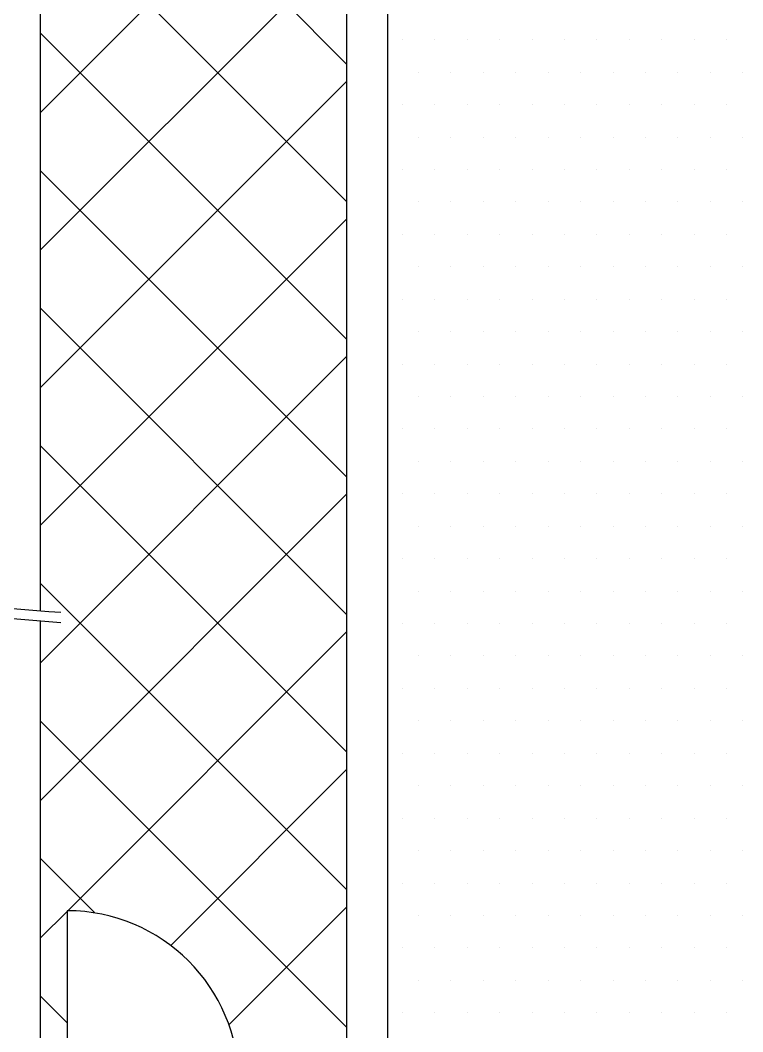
# Model space of a CAD drawing. Header units: millimetres. Extents: x 43168.9 to 43194.6, y -25545.1 to -25543.4.
# Drawn here: x 43178.7749 to 43178.8456, y -25544.041 to -25543.9419 of the extents above; entities that cross this region are included whole.
import ezdxf

# ---------------------------------------------------------------- set-up
doc = ezdxf.new("R2010")
doc.units = ezdxf.units.MM
doc.header["$LTSCALE"] = 200
for name, color, linetype in [('dograma_sgh', 43, 'Continuous'), ('duv_sgh', 4, 'Continuous'), ('gor-1_sgh', 232, 'Continuous'), ('gor-2_sgh', 161, 'Continuous'), ('tarama-zemin_sgh', 197, 'Continuous')]:
    doc.layers.add(name, color=color, linetype=linetype)

msp = doc.modelspace()

# ---------------------------------------------------------------- linework, layer by layer
at = {"layer": 'dograma_sgh', "color": 145}
msp.add_line((43178.7794790417, -25544.02911015457), (43178.7794790417, -25544.04591015457), dxfattribs=at)
msp.add_arc((43178.7794790417, -25544.04591015457), 0.0168, 0, 90, dxfattribs=at)
at = {"layer": 'duv_sgh'}
msp.add_line((43178.7768790417, -25544.04591015457), (43178.7768790417, -25544.0007441262), dxfattribs=at)
at = {"layer": 'gor-1_sgh'}
msp.add_line((43178.7768790417, -25543.9997441262), (43178.7768790417, -25543.80391939969), dxfattribs=at)
at = {"layer": 'gor-2_sgh'}
for p, q in [((43178.8068790417, -25544.04591015457), (43178.8068790417, -25543.90691015457)), ((43178.8108790417, -25544.04591015457), (43178.8108790417, -25543.91091015457))]:
    msp.add_line(p, q, dxfattribs=at)
for centre in [(43178.79292269972, -25543.79781500511), (43178.79292269972, -25543.79881500511)]:
    msp.add_arc(centre, 0.2025654681940388, 255.3468268704462, 266.0209539191659, dxfattribs=at)
at = {"layer": 'tarama-zemin_sgh'}
for p, q in [((43178.8068790417, -25543.94625177708), (43178.7768790417, -25543.91625177709)), ((43178.7768790417, -25543.95095366917), (43178.8068790417, -25543.92095366917)), ((43178.8068790417, -25543.95972216127), (43178.7768790417, -25543.92972216127)), ((43178.7768790417, -25543.96442405335), (43178.8068790417, -25543.93442405335)), ((43178.8068790417, -25543.97319254545), (43178.7768790417, -25543.94319254545)), ((43178.81229999903, -25543.94385000002), (43178.81229999903, -25543.94385000002)), ((43178.81547499903, -25543.94385000002), (43178.81547499903, -25543.94385000002)), ((43178.81864999903, -25543.94385000002), (43178.81864999903, -25543.94385000002)), ((43178.82182499902, -25543.94385000002), (43178.82182499902, -25543.94385000002)), ((43178.82499999903, -25543.94385000002), (43178.82499999903, -25543.94385000002)), ((43178.82817499903, -25543.94385000002), (43178.82817499903, -25543.94385000002)), ((43178.83134999903, -25543.94385000002), (43178.83134999903, -25543.94385000002)), ((43178.83452499902, -25543.94385000002), (43178.83452499902, -25543.94385000002)), ((43178.83769999903, -25543.94385000002), (43178.83769999903, -25543.94385000002)), ((43178.84087499903, -25543.94385000002), (43178.84087499903, -25543.94385000002)), ((43178.84404999902, -25543.94385000002), (43178.84404999902, -25543.94385000002)), ((43178.81388749903, -25543.94702500002), (43178.81388749903, -25543.94702500002)), ((43178.81706249902, -25543.94702500002), (43178.81706249902, -25543.94702500002)), ((43178.82023749903, -25543.94702500002), (43178.82023749903, -25543.94702500002)), ((43178.82341249903, -25543.94702500002), (43178.82341249903, -25543.94702500002)), ((43178.82658749902, -25543.94702500002), (43178.82658749902, -25543.94702500002)), ((43178.82976249903, -25543.94702500002), (43178.82976249903, -25543.94702500002)), ((43178.83293749903, -25543.94702500002), (43178.83293749903, -25543.94702500002)), ((43178.83611249903, -25543.94702500002), (43178.83611249903, -25543.94702500002)), ((43178.83928749902, -25543.94702500002), (43178.83928749902, -25543.94702500002)), ((43178.84246249903, -25543.94702500002), (43178.84246249903, -25543.94702500002)), ((43178.84563749903, -25543.94702500002), (43178.84563749903, -25543.94702500002)), ((43178.7768790417, -25543.97789443754), (43178.8068790417, -25543.94789443754)), ((43178.81229999903, -25543.95020000002), (43178.81229999903, -25543.95020000002)), ((43178.81547499903, -25543.95020000002), (43178.81547499903, -25543.95020000002)), ((43178.81864999903, -25543.95020000002), (43178.81864999903, -25543.95020000002)), ((43178.82182499902, -25543.95020000002), (43178.82182499902, -25543.95020000002)), ((43178.82499999903, -25543.95020000002), (43178.82499999903, -25543.95020000002)), ((43178.82817499903, -25543.95020000002), (43178.82817499903, -25543.95020000002)), ((43178.83134999903, -25543.95020000002), (43178.83134999903, -25543.95020000002)), ((43178.83452499902, -25543.95020000002), (43178.83452499902, -25543.95020000002)), ((43178.83769999903, -25543.95020000002), (43178.83769999903, -25543.95020000002)), ((43178.84087499903, -25543.95020000002), (43178.84087499903, -25543.95020000002)), ((43178.84404999902, -25543.95020000002), (43178.84404999902, -25543.95020000002)), ((43178.81388749903, -25543.95337500002), (43178.81388749903, -25543.95337500002)), ((43178.81706249902, -25543.95337500002), (43178.81706249902, -25543.95337500002)), ((43178.82023749903, -25543.95337500002), (43178.82023749903, -25543.95337500002)), ((43178.82341249903, -25543.95337500002), (43178.82341249903, -25543.95337500002)), ((43178.82658749902, -25543.95337500002), (43178.82658749902, -25543.95337500002)), ((43178.82976249903, -25543.95337500002), (43178.82976249903, -25543.95337500002)), ((43178.83293749903, -25543.95337500002), (43178.83293749903, -25543.95337500002)), ((43178.83611249903, -25543.95337500002), (43178.83611249903, -25543.95337500002)), ((43178.83928749902, -25543.95337500002), (43178.83928749902, -25543.95337500002)), ((43178.84246249903, -25543.95337500002), (43178.84246249903, -25543.95337500002)), ((43178.84563749903, -25543.95337500002), (43178.84563749903, -25543.95337500002)), ((43178.8068790417, -25543.98666292963), (43178.7768790417, -25543.95666292963)), ((43178.81229999903, -25543.95655000002), (43178.81229999903, -25543.95655000002)), ((43178.81547499903, -25543.95655000002), (43178.81547499903, -25543.95655000002)), ((43178.81864999903, -25543.95655000002), (43178.81864999903, -25543.95655000002)), ((43178.82182499902, -25543.95655000002), (43178.82182499902, -25543.95655000002)), ((43178.82499999903, -25543.95655000002), (43178.82499999903, -25543.95655000002)), ((43178.82817499903, -25543.95655000002), (43178.82817499903, -25543.95655000002)), ((43178.83134999903, -25543.95655000002), (43178.83134999903, -25543.95655000002)), ((43178.83452499902, -25543.95655000002), (43178.83452499902, -25543.95655000002)), ((43178.83769999903, -25543.95655000002), (43178.83769999903, -25543.95655000002)), ((43178.84087499903, -25543.95655000002), (43178.84087499903, -25543.95655000002)), ((43178.84404999902, -25543.95655000002), (43178.84404999902, -25543.95655000002)), ((43178.81388749903, -25543.95972500002), (43178.81388749903, -25543.95972500002)), ((43178.81706249902, -25543.95972500002), (43178.81706249902, -25543.95972500002)), ((43178.82023749903, -25543.95972500002), (43178.82023749903, -25543.95972500002)), ((43178.82341249903, -25543.95972500002), (43178.82341249903, -25543.95972500002)), ((43178.82658749902, -25543.95972500002), (43178.82658749902, -25543.95972500002)), ((43178.82976249903, -25543.95972500002), (43178.82976249903, -25543.95972500002)), ((43178.83293749903, -25543.95972500002), (43178.83293749903, -25543.95972500002)), ((43178.83611249903, -25543.95972500002), (43178.83611249903, -25543.95972500002)), ((43178.83928749902, -25543.95972500002), (43178.83928749902, -25543.95972500002)), ((43178.84246249903, -25543.95972500002), (43178.84246249903, -25543.95972500002)), ((43178.84563749903, -25543.95972500002), (43178.84563749903, -25543.95972500002)), ((43178.7768790417, -25543.99136482172), (43178.8068790417, -25543.96136482172)), ((43178.81229999903, -25543.96290000002), (43178.81229999903, -25543.96290000002)), ((43178.81547499903, -25543.96290000002), (43178.81547499903, -25543.96290000002)), ((43178.81864999903, -25543.96290000002), (43178.81864999903, -25543.96290000002)), ((43178.82182499902, -25543.96290000002), (43178.82182499902, -25543.96290000002)), ((43178.82499999903, -25543.96290000002), (43178.82499999903, -25543.96290000002)), ((43178.82817499903, -25543.96290000002), (43178.82817499903, -25543.96290000002)), ((43178.83134999903, -25543.96290000002), (43178.83134999903, -25543.96290000002)), ((43178.83452499902, -25543.96290000002), (43178.83452499902, -25543.96290000002)), ((43178.83769999903, -25543.96290000002), (43178.83769999903, -25543.96290000002)), ((43178.84087499903, -25543.96290000002), (43178.84087499903, -25543.96290000002)), ((43178.84404999902, -25543.96290000002), (43178.84404999902, -25543.96290000002)), ((43178.81388749903, -25543.96607500002), (43178.81388749903, -25543.96607500002)), ((43178.81706249902, -25543.96607500002), (43178.81706249902, -25543.96607500002)), ((43178.82023749903, -25543.96607500002), (43178.82023749903, -25543.96607500002)), ((43178.82341249903, -25543.96607500002), (43178.82341249903, -25543.96607500002)), ((43178.82658749902, -25543.96607500002), (43178.82658749902, -25543.96607500002)), ((43178.82976249903, -25543.96607500002), (43178.82976249903, -25543.96607500002)), ((43178.83293749903, -25543.96607500002), (43178.83293749903, -25543.96607500002)), ((43178.83611249903, -25543.96607500002), (43178.83611249903, -25543.96607500002)), ((43178.83928749902, -25543.96607500002), (43178.83928749902, -25543.96607500002)), ((43178.84246249903, -25543.96607500002), (43178.84246249903, -25543.96607500002)), ((43178.84563749903, -25543.96607500002), (43178.84563749903, -25543.96607500002)), ((43178.81229999903, -25543.96925000002), (43178.81229999903, -25543.96925000002)), ((43178.81547499903, -25543.96925000002), (43178.81547499903, -25543.96925000002)), ((43178.81864999903, -25543.96925000002), (43178.81864999903, -25543.96925000002)), ((43178.82182499902, -25543.96925000002), (43178.82182499902, -25543.96925000002)), ((43178.82499999903, -25543.96925000002), (43178.82499999903, -25543.96925000002)), ((43178.82817499903, -25543.96925000002), (43178.82817499903, -25543.96925000002)), ((43178.83134999903, -25543.96925000002), (43178.83134999903, -25543.96925000002)), ((43178.83452499902, -25543.96925000002), (43178.83452499902, -25543.96925000002)), ((43178.83769999903, -25543.96925000002), (43178.83769999903, -25543.96925000002)), ((43178.84087499903, -25543.96925000002), (43178.84087499903, -25543.96925000002)), ((43178.84404999902, -25543.96925000002), (43178.84404999902, -25543.96925000002)), ((43178.8068790417, -25544.00013331381), (43178.7768790417, -25543.97013331381)), ((43178.81388749903, -25543.97242500002), (43178.81388749903, -25543.97242500002)), ((43178.81706249902, -25543.97242500002), (43178.81706249902, -25543.97242500002)), ((43178.82023749903, -25543.97242500002), (43178.82023749903, -25543.97242500002)), ((43178.82341249903, -25543.97242500002), (43178.82341249903, -25543.97242500002)), ((43178.82658749902, -25543.97242500002), (43178.82658749902, -25543.97242500002)), ((43178.82976249903, -25543.97242500002), (43178.82976249903, -25543.97242500002)), ((43178.83293749903, -25543.97242500002), (43178.83293749903, -25543.97242500002)), ((43178.83611249903, -25543.97242500002), (43178.83611249903, -25543.97242500002)), ((43178.83928749902, -25543.97242500002), (43178.83928749902, -25543.97242500002)), ((43178.84246249903, -25543.97242500002), (43178.84246249903, -25543.97242500002)), ((43178.84563749903, -25543.97242500002), (43178.84563749903, -25543.97242500002)), ((43178.7768790417, -25544.0048352059), (43178.8068790417, -25543.9748352059)), ((43178.81229999903, -25543.97560000002), (43178.81229999903, -25543.97560000002)), ((43178.81547499903, -25543.97560000002), (43178.81547499903, -25543.97560000002)), ((43178.81864999903, -25543.97560000002), (43178.81864999903, -25543.97560000002)), ((43178.82182499902, -25543.97560000002), (43178.82182499902, -25543.97560000002)), ((43178.82499999903, -25543.97560000002), (43178.82499999903, -25543.97560000002)), ((43178.82817499903, -25543.97560000002), (43178.82817499903, -25543.97560000002)), ((43178.83134999903, -25543.97560000002), (43178.83134999903, -25543.97560000002)), ((43178.83452499902, -25543.97560000002), (43178.83452499902, -25543.97560000002)), ((43178.83769999903, -25543.97560000002), (43178.83769999903, -25543.97560000002)), ((43178.84087499903, -25543.97560000002), (43178.84087499903, -25543.97560000002)), ((43178.84404999902, -25543.97560000002), (43178.84404999902, -25543.97560000002)), ((43178.81388749903, -25543.97877500002), (43178.81388749903, -25543.97877500002)), ((43178.81706249902, -25543.97877500002), (43178.81706249902, -25543.97877500002)), ((43178.82023749903, -25543.97877500002), (43178.82023749903, -25543.97877500002)), ((43178.82341249903, -25543.97877500002), (43178.82341249903, -25543.97877500002)), ((43178.82658749902, -25543.97877500002), (43178.82658749902, -25543.97877500002)), ((43178.82976249903, -25543.97877500002), (43178.82976249903, -25543.97877500002)), ((43178.83293749903, -25543.97877500002), (43178.83293749903, -25543.97877500002)), ((43178.83611249903, -25543.97877500002), (43178.83611249903, -25543.97877500002)), ((43178.83928749902, -25543.97877500002), (43178.83928749902, -25543.97877500002)), ((43178.84246249903, -25543.97877500002), (43178.84246249903, -25543.97877500002)), ((43178.84563749903, -25543.97877500002), (43178.84563749903, -25543.97877500002)), ((43178.81229999903, -25543.98195000002), (43178.81229999903, -25543.98195000002)), ((43178.81547499903, -25543.98195000002), (43178.81547499903, -25543.98195000002)), ((43178.81864999903, -25543.98195000002), (43178.81864999903, -25543.98195000002)), ((43178.82182499902, -25543.98195000002), (43178.82182499902, -25543.98195000002)), ((43178.82499999903, -25543.98195000002), (43178.82499999903, -25543.98195000002)), ((43178.82817499903, -25543.98195000002), (43178.82817499903, -25543.98195000002)), ((43178.83134999903, -25543.98195000002), (43178.83134999903, -25543.98195000002)), ((43178.83452499902, -25543.98195000002), (43178.83452499902, -25543.98195000002)), ((43178.83769999903, -25543.98195000002), (43178.83769999903, -25543.98195000002)), ((43178.84087499903, -25543.98195000002), (43178.84087499903, -25543.98195000002)), ((43178.84404999902, -25543.98195000002), (43178.84404999902, -25543.98195000002)), ((43178.8068790417, -25544.01360369799), (43178.7768790417, -25543.98360369799)), ((43178.81388749903, -25543.98512500002), (43178.81388749903, -25543.98512500002)), ((43178.81706249902, -25543.98512500002), (43178.81706249902, -25543.98512500002)), ((43178.82023749903, -25543.98512500002), (43178.82023749903, -25543.98512500002)), ((43178.82341249903, -25543.98512500002), (43178.82341249903, -25543.98512500002)), ((43178.82658749902, -25543.98512500002), (43178.82658749902, -25543.98512500002)), ((43178.82976249903, -25543.98512500002), (43178.82976249903, -25543.98512500002)), ((43178.83293749903, -25543.98512500002), (43178.83293749903, -25543.98512500002)), ((43178.83611249903, -25543.98512500002), (43178.83611249903, -25543.98512500002)), ((43178.83928749902, -25543.98512500002), (43178.83928749902, -25543.98512500002)), ((43178.84246249903, -25543.98512500002), (43178.84246249903, -25543.98512500002)), ((43178.84563749903, -25543.98512500002), (43178.84563749903, -25543.98512500002)), ((43178.7768790417, -25544.01830559008), (43178.8068790417, -25543.98830559008)), ((43178.81229999903, -25543.98830000002), (43178.81229999903, -25543.98830000002)), ((43178.81547499903, -25543.98830000002), (43178.81547499903, -25543.98830000002)), ((43178.81864999903, -25543.98830000002), (43178.81864999903, -25543.98830000002)), ((43178.82182499902, -25543.98830000002), (43178.82182499902, -25543.98830000002)), ((43178.82499999903, -25543.98830000002), (43178.82499999903, -25543.98830000002)), ((43178.82817499903, -25543.98830000002), (43178.82817499903, -25543.98830000002)), ((43178.83134999903, -25543.98830000002), (43178.83134999903, -25543.98830000002)), ((43178.83452499902, -25543.98830000002), (43178.83452499902, -25543.98830000002)), ((43178.83769999903, -25543.98830000002), (43178.83769999903, -25543.98830000002)), ((43178.84087499903, -25543.98830000002), (43178.84087499903, -25543.98830000002)), ((43178.84404999902, -25543.98830000002), (43178.84404999902, -25543.98830000002)), ((43178.81388749903, -25543.99147500002), (43178.81388749903, -25543.99147500002)), ((43178.81706249902, -25543.99147500002), (43178.81706249902, -25543.99147500002)), ((43178.82023749903, -25543.99147500002), (43178.82023749903, -25543.99147500002)), ((43178.82341249903, -25543.99147500002), (43178.82341249903, -25543.99147500002)), ((43178.82658749902, -25543.99147500002), (43178.82658749902, -25543.99147500002)), ((43178.82976249903, -25543.99147500002), (43178.82976249903, -25543.99147500002)), ((43178.83293749903, -25543.99147500002), (43178.83293749903, -25543.99147500002)), ((43178.83611249903, -25543.99147500002), (43178.83611249903, -25543.99147500002)), ((43178.83928749902, -25543.99147500002), (43178.83928749902, -25543.99147500002)), ((43178.84246249903, -25543.99147500002), (43178.84246249903, -25543.99147500002)), ((43178.84563749903, -25543.99147500002), (43178.84563749903, -25543.99147500002)), ((43178.81229999903, -25543.99465000002), (43178.81229999903, -25543.99465000002)), ((43178.81547499903, -25543.99465000002), (43178.81547499903, -25543.99465000002)), ((43178.81864999903, -25543.99465000002), (43178.81864999903, -25543.99465000002)), ((43178.82182499902, -25543.99465000002), (43178.82182499902, -25543.99465000002)), ((43178.82499999903, -25543.99465000002), (43178.82499999903, -25543.99465000002)), ((43178.82817499903, -25543.99465000002), (43178.82817499903, -25543.99465000002)), ((43178.83134999903, -25543.99465000002), (43178.83134999903, -25543.99465000002)), ((43178.83452499902, -25543.99465000002), (43178.83452499902, -25543.99465000002)), ((43178.83769999903, -25543.99465000002), (43178.83769999903, -25543.99465000002)), ((43178.84087499903, -25543.99465000002), (43178.84087499903, -25543.99465000002)), ((43178.84404999902, -25543.99465000002), (43178.84404999902, -25543.99465000002)), ((43178.8068790417, -25544.02707408218), (43178.7768790417, -25543.99707408217)), ((43178.81388749903, -25543.99782500002), (43178.81388749903, -25543.99782500002)), ((43178.81706249902, -25543.99782500002), (43178.81706249902, -25543.99782500002)), ((43178.82023749903, -25543.99782500002), (43178.82023749903, -25543.99782500002)), ((43178.82341249903, -25543.99782500002), (43178.82341249903, -25543.99782500002)), ((43178.82658749902, -25543.99782500002), (43178.82658749902, -25543.99782500002)), ((43178.82976249903, -25543.99782500002), (43178.82976249903, -25543.99782500002)), ((43178.83293749903, -25543.99782500002), (43178.83293749903, -25543.99782500002)), ((43178.83611249903, -25543.99782500002), (43178.83611249903, -25543.99782500002)), ((43178.83928749902, -25543.99782500002), (43178.83928749902, -25543.99782500002)), ((43178.84246249903, -25543.99782500002), (43178.84246249903, -25543.99782500002)), ((43178.84563749903, -25543.99782500002), (43178.84563749903, -25543.99782500002)), ((43178.81229999903, -25544.00100000002), (43178.81229999903, -25544.00100000002)), ((43178.81547499903, -25544.00100000002), (43178.81547499903, -25544.00100000002)), ((43178.81864999903, -25544.00100000002), (43178.81864999903, -25544.00100000002)), ((43178.82182499902, -25544.00100000002), (43178.82182499902, -25544.00100000002)), ((43178.82499999903, -25544.00100000002), (43178.82499999903, -25544.00100000002)), ((43178.82817499903, -25544.00100000002), (43178.82817499903, -25544.00100000002)), ((43178.83134999903, -25544.00100000002), (43178.83134999903, -25544.00100000002)), ((43178.83452499902, -25544.00100000002), (43178.83452499902, -25544.00100000002)), ((43178.83769999903, -25544.00100000002), (43178.83769999903, -25544.00100000002)), ((43178.84087499903, -25544.00100000002), (43178.84087499903, -25544.00100000002)), ((43178.84404999902, -25544.00100000002), (43178.84404999902, -25544.00100000002)), ((43178.77954473296, -25544.02911028301), (43178.8068790417, -25544.00177597426)), ((43178.81388749903, -25544.00417500002), (43178.81388749903, -25544.00417500002)), ((43178.81706249902, -25544.00417500002), (43178.81706249902, -25544.00417500002)), ((43178.82023749903, -25544.00417500002), (43178.82023749903, -25544.00417500002)), ((43178.82341249903, -25544.00417500002), (43178.82341249903, -25544.00417500002)), ((43178.82658749902, -25544.00417500002), (43178.82658749902, -25544.00417500002)), ((43178.82976249903, -25544.00417500002), (43178.82976249903, -25544.00417500002)), ((43178.83293749903, -25544.00417500002), (43178.83293749903, -25544.00417500002)), ((43178.83611249903, -25544.00417500002), (43178.83611249903, -25544.00417500002)), ((43178.83928749902, -25544.00417500002), (43178.83928749902, -25544.00417500002)), ((43178.84246249903, -25544.00417500002), (43178.84246249903, -25544.00417500002)), ((43178.84563749903, -25544.00417500002), (43178.84563749903, -25544.00417500002)), ((43178.81229999903, -25544.00735000002), (43178.81229999903, -25544.00735000002)), ((43178.81547499903, -25544.00735000002), (43178.81547499903, -25544.00735000002)), ((43178.81864999903, -25544.00735000002), (43178.81864999903, -25544.00735000002)), ((43178.82182499902, -25544.00735000002), (43178.82182499902, -25544.00735000002)), ((43178.82499999903, -25544.00735000002), (43178.82499999903, -25544.00735000002)), ((43178.82817499903, -25544.00735000002), (43178.82817499903, -25544.00735000002)), ((43178.83134999903, -25544.00735000002), (43178.83134999903, -25544.00735000002)), ((43178.83452499902, -25544.00735000002), (43178.83452499902, -25544.00735000002)), ((43178.83769999903, -25544.00735000002), (43178.83769999903, -25544.00735000002)), ((43178.84087499903, -25544.00735000002), (43178.84087499903, -25544.00735000002)), ((43178.84404999902, -25544.00735000002), (43178.84404999902, -25544.00735000002)), ((43178.8068790417, -25544.04054446636), (43178.7768790417, -25544.01054446636)), ((43178.81388749903, -25544.01052500002), (43178.81388749903, -25544.01052500002)), ((43178.81706249902, -25544.01052500002), (43178.81706249902, -25544.01052500002)), ((43178.82023749903, -25544.01052500002), (43178.82023749903, -25544.01052500002)), ((43178.82341249903, -25544.01052500002), (43178.82341249903, -25544.01052500002)), ((43178.82658749902, -25544.01052500002), (43178.82658749902, -25544.01052500002)), ((43178.82976249903, -25544.01052500002), (43178.82976249903, -25544.01052500002)), ((43178.83293749903, -25544.01052500002), (43178.83293749903, -25544.01052500002)), ((43178.83611249903, -25544.01052500002), (43178.83611249903, -25544.01052500002)), ((43178.83928749902, -25544.01052500002), (43178.83928749902, -25544.01052500002)), ((43178.84246249903, -25544.01052500002), (43178.84246249903, -25544.01052500002)), ((43178.84563749903, -25544.01052500002), (43178.84563749903, -25544.01052500002)), ((43178.81229999903, -25544.01370000002), (43178.81229999903, -25544.01370000002)), ((43178.81547499903, -25544.01370000002), (43178.81547499903, -25544.01370000002)), ((43178.81864999903, -25544.01370000002), (43178.81864999903, -25544.01370000002)), ((43178.82182499902, -25544.01370000002), (43178.82182499902, -25544.01370000002)), ((43178.82499999903, -25544.01370000002), (43178.82499999903, -25544.01370000002)), ((43178.82817499903, -25544.01370000002), (43178.82817499903, -25544.01370000002)), ((43178.83134999903, -25544.01370000002), (43178.83134999903, -25544.01370000002)), ((43178.83452499902, -25544.01370000002), (43178.83452499902, -25544.01370000002)), ((43178.83769999903, -25544.01370000002), (43178.83769999903, -25544.01370000002)), ((43178.84087499903, -25544.01370000002), (43178.84087499903, -25544.01370000002)), ((43178.84404999902, -25544.01370000002), (43178.84404999902, -25544.01370000002)), ((43178.78961391502, -25544.03251148513), (43178.8068790417, -25544.01524635845)), ((43178.81388749903, -25544.01687500002), (43178.81388749903, -25544.01687500002)), ((43178.81706249902, -25544.01687500002), (43178.81706249902, -25544.01687500002)), ((43178.82023749903, -25544.01687500002), (43178.82023749903, -25544.01687500002)), ((43178.82341249903, -25544.01687500002), (43178.82341249903, -25544.01687500002)), ((43178.82658749902, -25544.01687500002), (43178.82658749902, -25544.01687500002)), ((43178.82976249903, -25544.01687500002), (43178.82976249903, -25544.01687500002)), ((43178.83293749903, -25544.01687500002), (43178.83293749903, -25544.01687500002)), ((43178.83611249903, -25544.01687500002), (43178.83611249903, -25544.01687500002)), ((43178.83928749902, -25544.01687500002), (43178.83928749902, -25544.01687500002)), ((43178.84246249903, -25544.01687500002), (43178.84246249903, -25544.01687500002)), ((43178.84563749903, -25544.01687500002), (43178.84563749903, -25544.01687500002)), ((43178.81229999903, -25544.02005000002), (43178.81229999903, -25544.02005000002)), ((43178.81547499903, -25544.02005000002), (43178.81547499903, -25544.02005000002)), ((43178.81864999903, -25544.02005000002), (43178.81864999903, -25544.02005000002)), ((43178.82182499902, -25544.02005000002), (43178.82182499902, -25544.02005000002)), ((43178.82499999903, -25544.02005000002), (43178.82499999903, -25544.02005000002)), ((43178.82817499903, -25544.02005000002), (43178.82817499903, -25544.02005000002)), ((43178.83134999903, -25544.02005000002), (43178.83134999903, -25544.02005000002)), ((43178.83452499902, -25544.02005000002), (43178.83452499902, -25544.02005000002)), ((43178.83769999903, -25544.02005000002), (43178.83769999903, -25544.02005000002)), ((43178.84087499903, -25544.02005000002), (43178.84087499903, -25544.02005000002)), ((43178.84404999902, -25544.02005000002), (43178.84404999902, -25544.02005000002)), ((43178.81388749903, -25544.02322500002), (43178.81388749903, -25544.02322500002)), ((43178.81706249902, -25544.02322500002), (43178.81706249902, -25544.02322500002)), ((43178.82023749903, -25544.02322500002), (43178.82023749903, -25544.02322500002)), ((43178.82341249903, -25544.02322500002), (43178.82341249903, -25544.02322500002)), ((43178.82658749902, -25544.02322500002), (43178.82658749902, -25544.02322500002)), ((43178.82976249903, -25544.02322500002), (43178.82976249903, -25544.02322500002)), ((43178.83293749903, -25544.02322500002), (43178.83293749903, -25544.02322500002)), ((43178.83611249903, -25544.02322500002), (43178.83611249903, -25544.02322500002)), ((43178.83928749902, -25544.02322500002), (43178.83928749902, -25544.02322500002)), ((43178.84246249903, -25544.02322500002), (43178.84246249903, -25544.02322500002)), ((43178.84563749903, -25544.02322500002), (43178.84563749903, -25544.02322500002)), ((43178.78219540159, -25544.02933121043), (43178.7768790417, -25544.02401485054)), ((43178.81229999903, -25544.02640000002), (43178.81229999903, -25544.02640000002)), ((43178.81547499903, -25544.02640000002), (43178.81547499903, -25544.02640000002)), ((43178.81864999903, -25544.02640000002), (43178.81864999903, -25544.02640000002)), ((43178.82182499902, -25544.02640000002), (43178.82182499902, -25544.02640000002)), ((43178.82499999903, -25544.02640000002), (43178.82499999903, -25544.02640000002)), ((43178.82817499903, -25544.02640000002), (43178.82817499903, -25544.02640000002)), ((43178.83134999903, -25544.02640000002), (43178.83134999903, -25544.02640000002)), ((43178.83452499902, -25544.02640000002), (43178.83452499902, -25544.02640000002)), ((43178.83769999903, -25544.02640000002), (43178.83769999903, -25544.02640000002)), ((43178.84087499903, -25544.02640000002), (43178.84087499903, -25544.02640000002)), ((43178.84404999902, -25544.02640000002), (43178.84404999902, -25544.02640000002)), ((43178.7768790417, -25544.03177597426), (43178.7794790417, -25544.02917597426)), ((43178.79530970214, -25544.04028608219), (43178.8068790417, -25544.02871674262)), ((43178.81388749903, -25544.02957500002), (43178.81388749903, -25544.02957500002)), ((43178.81706249902, -25544.02957500002), (43178.81706249902, -25544.02957500002)), ((43178.82023749903, -25544.02957500002), (43178.82023749903, -25544.02957500002)), ((43178.82341249903, -25544.02957500002), (43178.82341249903, -25544.02957500002)), ((43178.82658749902, -25544.02957500002), (43178.82658749902, -25544.02957500002)), ((43178.82976249903, -25544.02957500002), (43178.82976249903, -25544.02957500002)), ((43178.83293749903, -25544.02957500002), (43178.83293749903, -25544.02957500002)), ((43178.83611249903, -25544.02957500002), (43178.83611249903, -25544.02957500002)), ((43178.83928749902, -25544.02957500002), (43178.83928749902, -25544.02957500002)), ((43178.84246249903, -25544.02957500002), (43178.84246249903, -25544.02957500002)), ((43178.84563749903, -25544.02957500002), (43178.84563749903, -25544.02957500002)), ((43178.81229999903, -25544.03275000002), (43178.81229999903, -25544.03275000002)), ((43178.81547499903, -25544.03275000002), (43178.81547499903, -25544.03275000002)), ((43178.81864999903, -25544.03275000002), (43178.81864999903, -25544.03275000002)), ((43178.82182499902, -25544.03275000002), (43178.82182499902, -25544.03275000002)), ((43178.82499999903, -25544.03275000002), (43178.82499999903, -25544.03275000002)), ((43178.82817499903, -25544.03275000002), (43178.82817499903, -25544.03275000002)), ((43178.83134999903, -25544.03275000002), (43178.83134999903, -25544.03275000002)), ((43178.83452499902, -25544.03275000002), (43178.83452499902, -25544.03275000002)), ((43178.83769999903, -25544.03275000002), (43178.83769999903, -25544.03275000002)), ((43178.84087499903, -25544.03275000002), (43178.84087499903, -25544.03275000002)), ((43178.84404999902, -25544.03275000002), (43178.84404999902, -25544.03275000002)), ((43178.81388749903, -25544.03592500002), (43178.81388749903, -25544.03592500002)), ((43178.81706249902, -25544.03592500002), (43178.81706249902, -25544.03592500002)), ((43178.82023749903, -25544.03592500002), (43178.82023749903, -25544.03592500002)), ((43178.82341249903, -25544.03592500002), (43178.82341249903, -25544.03592500002)), ((43178.82658749902, -25544.03592500002), (43178.82658749902, -25544.03592500002)), ((43178.82976249903, -25544.03592500002), (43178.82976249903, -25544.03592500002)), ((43178.83293749903, -25544.03592500002), (43178.83293749903, -25544.03592500002)), ((43178.83611249903, -25544.03592500002), (43178.83611249903, -25544.03592500002)), ((43178.83928749902, -25544.03592500002), (43178.83928749902, -25544.03592500002)), ((43178.84246249903, -25544.03592500002), (43178.84246249903, -25544.03592500002)), ((43178.84563749903, -25544.03592500002), (43178.84563749903, -25544.03592500002)), ((43178.7794790417, -25544.04008523472), (43178.7768790417, -25544.03748523472)), ((43178.81229999903, -25544.03910000002), (43178.81229999903, -25544.03910000002)), ((43178.81547499903, -25544.03910000002), (43178.81547499903, -25544.03910000002)), ((43178.81864999903, -25544.03910000002), (43178.81864999903, -25544.03910000002)), ((43178.82182499902, -25544.03910000002), (43178.82182499902, -25544.03910000002)), ((43178.82499999903, -25544.03910000002), (43178.82499999903, -25544.03910000002)), ((43178.82817499903, -25544.03910000002), (43178.82817499903, -25544.03910000002)), ((43178.83134999903, -25544.03910000002), (43178.83134999903, -25544.03910000002)), ((43178.83452499902, -25544.03910000002), (43178.83452499902, -25544.03910000002)), ((43178.83769999903, -25544.03910000002), (43178.83769999903, -25544.03910000002)), ((43178.84087499903, -25544.03910000002), (43178.84087499903, -25544.03910000002)), ((43178.84404999902, -25544.03910000002), (43178.84404999902, -25544.03910000002))]:
    msp.add_line(p, q, dxfattribs=at)

doc.saveas('drawing.dxf')
